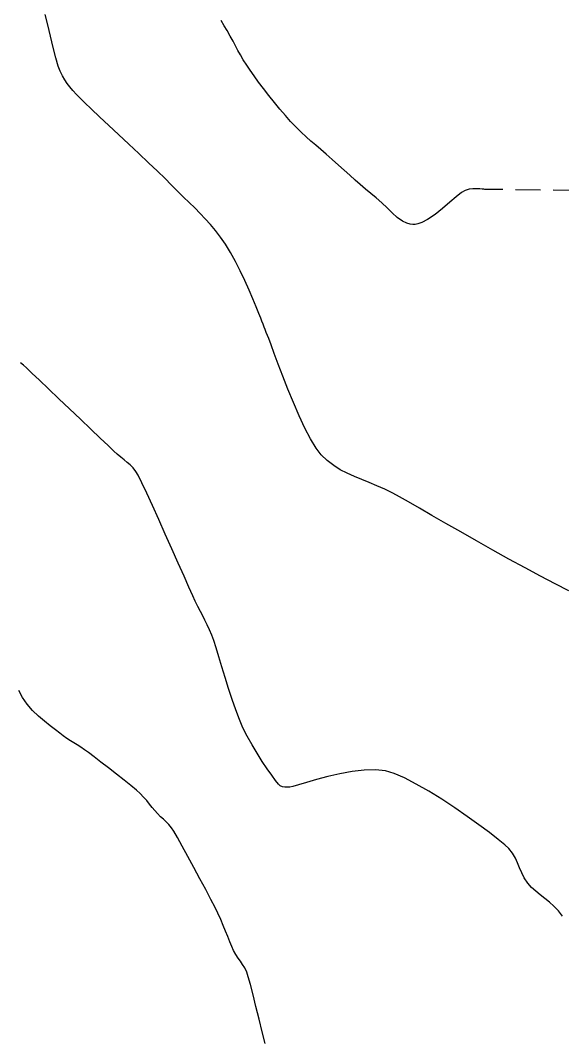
# Model space of a CAD drawing. Header units: feet. Extents: x 26064 to 27719, y 16802 to 28989.
# Drawn here: x 26609.4 to 26676.9, y 17325.2 to 17452.3 of the extents above; entities that cross this region are included whole.
import ezdxf

# ---------------------------------------------------------------- set-up
doc = ezdxf.new("R2010")
doc.units = ezdxf.units.FT
doc.header["$LTSCALE"] = 50
doc.header["$MEASUREMENT"] = 0
doc.linetypes.add('HIDDEN', pattern=[0.375, 0.25, -0.125])
doc.linetypes.add('HIDN25', pattern=[0.0938, 0.0625, -0.0313])
doc.layers.add('CONT-MJR', color=160, linetype='HIDDEN')
doc.layers.add('CONT-MNR', color=55, linetype='HIDN25')

msp = doc.modelspace()

# ---------------------------------------------------------------- linework, layer by layer
at = {"layer": 'CONT-MJR', "color": 7}
for p, q in [((26612.79144, 17451.69325, 635), (26612.48604, 17453.00507, 635)), ((26613.13023, 17450.27494, 635), (26612.79144, 17451.69325, 635)), ((26613.47833, 17448.87005, 635), (26613.13023, 17450.27494, 635)), ((26613.81168, 17447.59844, 635), (26613.47833, 17448.87005, 635)), ((26614.1062, 17446.58001, 635), (26613.81168, 17447.59844, 635)), ((26614.33784, 17445.93463, 635), (26614.1062, 17446.58001, 635)), ((26614.62429, 17445.35859, 635), (26614.33784, 17445.93463, 635)), ((26614.91504, 17444.86509, 635), (26614.62429, 17445.35859, 635)), ((26615.22192, 17444.42104, 635), (26614.91504, 17444.86509, 635)), ((26615.55679, 17443.99334, 635), (26615.22192, 17444.42104, 635)), ((26615.93148, 17443.5489, 635), (26615.55679, 17443.99334, 635)), ((26616.35784, 17443.05463, 635), (26615.93148, 17443.5489, 635)), ((26616.73125, 17442.66213, 635), (26616.35784, 17443.05463, 635)), ((26617.36538, 17442.04078, 635), (26616.73125, 17442.66213, 635)), ((26618.21534, 17441.22945, 635), (26617.36538, 17442.04078, 635)), ((26619.23623, 17440.26703, 635), (26618.21534, 17441.22945, 635)), ((26620.38312, 17439.19241, 635), (26619.23623, 17440.26703, 635)), ((26621.61113, 17438.04446, 635), (26620.38312, 17439.19241, 635)), ((26622.87535, 17436.86209, 635), (26621.61113, 17438.04446, 635)), ((26624.13086, 17435.68416, 635), (26622.87535, 17436.86209, 635)), ((26625.33278, 17434.54956, 635), (26624.13086, 17435.68416, 635)), ((26626.43618, 17433.49719, 635), (26625.33278, 17434.54956, 635)), ((26627.39617, 17432.56591, 635), (26626.43618, 17433.49719, 635)), ((26628.16784, 17431.79463, 635), (26627.39617, 17432.56591, 635)), ((26628.94382, 17431.01228, 635), (26628.16784, 17431.79463, 635)), ((26629.68471, 17430.28244, 635), (26628.94382, 17431.01228, 635)), ((26630.39509, 17429.58896, 635), (26629.68471, 17430.28244, 635)), ((26631.07953, 17428.91566, 635), (26630.39509, 17429.58896, 635)), ((26631.74261, 17428.24639, 635), (26631.07953, 17428.91566, 635)), ((26632.38891, 17427.56497, 635), (26631.74261, 17428.24639, 635)), ((26633.023, 17426.85525, 635), (26632.38891, 17427.56497, 635)), ((26633.64947, 17426.10107, 635), (26633.023, 17426.85525, 635)), ((26634.27289, 17425.28625, 635), (26633.64947, 17426.10107, 635)), ((26634.89784, 17424.39463, 635), (26634.27289, 17425.28625, 635)), ((26635.52476, 17423.38821, 635), (26634.89784, 17424.39463, 635)), ((26636.14348, 17422.27042, 635), (26635.52476, 17423.38821, 635)), ((26636.74267, 17421.08721, 635), (26636.14348, 17422.27042, 635)), ((26637.31098, 17419.88457, 635), (26636.74267, 17421.08721, 635)), ((26637.8371, 17418.70844, 635), (26637.31098, 17419.88457, 635)), ((26638.30967, 17417.60482, 635), (26637.8371, 17418.70844, 635)), ((26638.71737, 17416.61965, 635), (26638.30967, 17417.60482, 635)), ((26639.04885, 17415.79892, 635), (26638.71737, 17416.61965, 635)), ((26639.29279, 17415.18859, 635), (26639.04885, 17415.79892, 635)), ((26639.43784, 17414.83463, 635), (26639.29279, 17415.18859, 635)), ((26639.60055, 17414.4478, 635), (26639.43784, 17414.83463, 635)), ((26639.73396, 17414.10803, 635), (26639.60055, 17414.4478, 635)), ((26639.85702, 17413.78368, 635), (26639.73396, 17414.10803, 635)), ((26639.98867, 17413.44309, 635), (26639.85702, 17413.78368, 635)), ((26640.14784, 17413.05463, 635), (26639.98867, 17413.44309, 635)), ((26640.29477, 17412.66483, 635), (26640.14784, 17413.05463, 635)), ((26640.5745, 17411.89339, 635), (26640.29477, 17412.66483, 635)), ((26640.9695, 17410.80856, 635), (26640.5745, 17411.89339, 635)), ((26641.46222, 17409.4786, 635), (26640.9695, 17410.80856, 635)), ((26642.03513, 17407.97176, 635), (26641.46222, 17409.4786, 635)), ((26642.6707, 17406.35629, 635), (26642.03513, 17407.97176, 635)), ((26643.35139, 17404.70046, 635), (26642.6707, 17406.35629, 635)), ((26644.05966, 17403.07251, 635), (26643.35139, 17404.70046, 635)), ((26644.77798, 17401.5407, 635), (26644.05966, 17403.07251, 635)), ((26645.4888, 17400.17328, 635), (26644.77798, 17401.5407, 635)), ((26646.1746, 17399.0385, 635), (26645.4888, 17400.17328, 635)), ((26646.81784, 17398.20463, 635), (26646.1746, 17399.0385, 635)), ((26647.57574, 17397.47754, 635), (26646.81784, 17398.20463, 635)), ((26648.36931, 17396.86666, 635), (26647.57574, 17397.47754, 635)), ((26649.19634, 17396.34918, 635), (26648.36931, 17396.86666, 635)), ((26650.05464, 17395.90227, 635), (26649.19634, 17396.34918, 635)), ((26650.94201, 17395.50311, 635), (26650.05464, 17395.90227, 635)), ((26651.85624, 17395.12886, 635), (26650.94201, 17395.50311, 635)), ((26652.79515, 17394.75672, 635), (26651.85624, 17395.12886, 635)), ((26653.75651, 17394.36385, 635), (26652.79515, 17394.75672, 635)), ((26654.73814, 17393.92743, 635), (26653.75651, 17394.36385, 635)), ((26655.73784, 17393.42463, 635), (26654.73814, 17393.92743, 635)), ((26656.56508, 17392.96747, 635), (26655.73784, 17393.42463, 635)), ((26657.67702, 17392.33774, 635), (26656.56508, 17392.96747, 635)), ((26659.03501, 17391.56087, 635), (26657.67702, 17392.33774, 635)), ((26660.60037, 17390.66226, 635), (26659.03501, 17391.56087, 635)), ((26662.33444, 17389.66735, 635), (26660.60037, 17390.66226, 635)), ((26664.19856, 17388.60156, 635), (26662.33444, 17389.66735, 635)), ((26666.15405, 17387.49031, 635), (26664.19856, 17388.60156, 635)), ((26668.16226, 17386.35903, 635), (26666.15405, 17387.49031, 635)), ((26670.18452, 17385.23314, 635), (26668.16226, 17386.35903, 635)), ((26672.18216, 17384.13805, 635), (26670.18452, 17385.23314, 635)), ((26674.11652, 17383.09921, 635), (26672.18216, 17384.13805, 635)), ((26675.94894, 17382.14202, 635), (26674.11652, 17383.09921, 635)), ((26677.64074, 17381.29191, 635), (26675.94894, 17382.14202, 635))]:
    msp.add_line(p, q, dxfattribs=at)
at = {"layer": 'CONT-MNR', "color": 7}
for p, q in [((26634.7515, 17451.59355, 634), (26634.3655, 17452.25374, 634)), ((26635.84804, 17449.68423, 634), (26635.50839, 17450.30774, 634)), ((26636.76299, 17447.95318, 634), (26636.44918, 17448.53103, 634)), ((26637.96225, 17446.07017, 634), (26637.54784, 17446.67463, 634)), ((26639.03176, 17444.5918, 634), (26638.46221, 17445.36805, 634)), ((26640.99859, 17442.05345, 634), (26640.3159, 17442.91098, 634)), ((26643.01784, 17439.69463, 634), (26642.36551, 17440.42176, 634)), ((26643.70054, 17438.97625, 634), (26643.01784, 17439.69463, 634)), ((26644.94011, 17437.77839, 634), (26644.33492, 17438.34638, 634)), ((26649.6785, 17433.60333, 634), (26648.9593, 17434.25131, 634)), ((26651.02878, 17432.39458, 634), (26650.3651, 17432.98598, 634)), ((26652.97907, 17430.72915, 634), (26652.32609, 17431.27085, 634)), ((26666.15566, 17431.30345, 634), (26665.69917, 17431.29829, 634)), ((26666.84525, 17431.25783, 634), (26666.53764, 17431.28202, 634)), ((26678.80784, 17431.07463, 634), (26667.17906, 17431.23153, 634)), ((26662.82262, 17429.62919, 634), (26661.92471, 17428.86897, 634)), ((26664.27476, 17430.8366, 634), (26663.62283, 17430.31493, 634)), ((26661.92471, 17428.86897, 634), (26660.9797, 17428.12382, 634)), ((26656.28202, 17427.74465, 634), (26655.6675, 17428.2996, 634)), ((26656.91699, 17427.29528, 634), (26656.28202, 17427.74465, 634)), ((26659.32142, 17427.10649, 634), (26658.82215, 17426.93303, 634)), ((26660.03816, 17427.48334, 634), (26659.32142, 17427.10649, 634)), ((26660.9797, 17428.12382, 634), (26660.03816, 17427.48334, 634)), ((26658.20688, 17426.88123, 634), (26657.89722, 17426.92034, 634)), ((26658.51361, 17426.88012, 634), (26658.36784, 17426.87463, 634)), ((26658.82215, 17426.93303, 634), (26658.51361, 17426.88012, 634)), ((26610.13233, 17409.02103, 636), (26609.78311, 17409.34883, 636)), ((26610.80998, 17408.37957, 636), (26610.13233, 17409.02103, 636)), ((26615.51336, 17403.91028, 636), (26614.16776, 17405.18979, 636)), ((26620.30541, 17399.35526, 636), (26619.32511, 17400.28623, 636)), ((26622.29227, 17397.56665, 636), (26621.884, 17397.89214, 636)), ((26622.67611, 17397.26596, 636), (26622.29227, 17397.56665, 636)), ((26623.04373, 17396.95369, 636), (26622.67611, 17397.26596, 636)), ((26624.0452, 17395.65435, 636), (26623.76311, 17396.14883, 636)), ((26625.81887, 17391.90146, 636), (26625.10835, 17393.44681, 636)), ((26627.42151, 17388.34684, 636), (26626.60168, 17390.17352, 636)), ((26630.8417, 17380.6671, 636), (26630.36574, 17381.72973, 636)), ((26631.14311, 17380.00883, 636), (26630.8417, 17380.6671, 636)), ((26632.63879, 17377.05872, 636), (26632.35831, 17377.62059, 636)), ((26632.92461, 17376.44567, 636), (26632.63879, 17377.05872, 636)), ((26633.22311, 17375.74883, 636), (26632.92461, 17376.44567, 636)), ((26633.46578, 17375.08458, 636), (26633.22311, 17375.74883, 636)), ((26634.0956, 17373.07298, 636), (26633.75894, 17374.17552, 636)), ((26635.29668, 17369.11766, 636), (26634.87146, 17370.49272, 636)), ((26635.73745, 17367.75442, 636), (26635.29668, 17369.11766, 636)), ((26636.63765, 17365.26868, 636), (26636.18677, 17366.45432, 636)), ((26612.3744, 17365.04682, 637), (26611.6302, 17365.69436, 637)), ((26613.09407, 17364.47281, 637), (26612.3744, 17365.04682, 637)), ((26637.08311, 17364.24883, 636), (26636.63765, 17365.26868, 636)), ((26615.17921, 17362.89856, 637), (26614.71331, 17363.25463, 637)), ((26616.02792, 17362.36195, 637), (26615.61097, 17362.6117, 637)), ((26616.89475, 17361.84549, 637), (26616.4494, 17362.11724, 637)), ((26617.38331, 17361.51463, 637), (26616.89475, 17361.84549, 637)), ((26617.86021, 17361.16265, 637), (26617.38331, 17361.51463, 637)), ((26618.55926, 17360.63398, 637), (26617.86021, 17361.16265, 637)), ((26640.66297, 17358.3263, 636), (26640.10372, 17359.12927, 636)), ((26652.17628, 17358.96429, 636), (26650.67141, 17358.78362, 636)), ((26655.91179, 17358.55454, 636), (26654.83311, 17358.87883, 636)), ((26623.13693, 17357.04389, 637), (26622.29133, 17357.72589, 637)), ((26641.13624, 17357.68377, 636), (26640.66297, 17358.3263, 636)), ((26641.70311, 17357.02883, 636), (26641.49309, 17357.23888, 636)), ((26646.23393, 17357.80057, 636), (26644.99796, 17357.4516, 636)), ((26625.80344, 17354.3342, 637), (26625.47127, 17354.74868, 637)), ((26663.43627, 17354.28049, 636), (26661.82402, 17355.33992, 636)), ((26626.12599, 17353.93851, 637), (26625.80344, 17354.3342, 637)), ((26626.83433, 17353.17895, 637), (26626.45331, 17353.56463, 637)), ((26627.18389, 17352.85841, 637), (26626.83433, 17353.17895, 637)), ((26666.45053, 17352.16775, 636), (26664.99612, 17353.2082, 636)), ((26667.74648, 17351.20387, 636), (26666.45053, 17352.16775, 636)), ((26668.83091, 17350.36128, 636), (26667.74648, 17351.20387, 636)), ((26629.52616, 17349.49894, 637), (26628.92529, 17350.56877, 637)), ((26669.6508, 17349.68469, 636), (26668.83091, 17350.36128, 636)), ((26630.22242, 17348.23613, 637), (26629.52616, 17349.49894, 637)), ((26670.98592, 17348.03054, 636), (26670.63266, 17348.62599, 636)), ((26672.99411, 17344.37922, 636), (26672.52311, 17344.91883, 636)), ((26674.06084, 17343.44427, 636), (26673.51099, 17343.89598, 636)), ((26675.7792, 17342.02979, 636), (26675.20784, 17342.53602, 636)), ((26633.97331, 17341.15463, 637), (26633.61591, 17341.86985, 637)), ((26634.63985, 17339.64538, 637), (26634.32477, 17340.38949, 637)), ((26635.18985, 17338.25389, 637), (26634.92579, 17338.93071, 637)), ((26635.68136, 17337.04744, 637), (26635.43929, 17337.62333, 637)), ((26636.49083, 17335.59538, 637), (26636.2081, 17336.0272, 637)), ((26637.30274, 17334.36378, 637), (26637.04054, 17334.80265, 637)), ((26637.55331, 17333.84463, 637), (26637.30274, 17334.36378, 637)), ((26637.74422, 17333.26854, 637), (26637.55331, 17333.84463, 637)), ((26638.01167, 17332.29414, 637), (26637.74422, 17333.26854, 637)), ((26639.8398, 17324.97231, 637), (26639.47133, 17326.42765, 637))]:
    msp.add_line(p, q, dxfattribs=at)
at = {"layer": 'CONT-MNR', "color": 7, "extrusion": (0.859395, 0.511313, 0)}
msp.add_line((26635.10784, 17450.99463, 634), (26634.7515, 17451.59355, 634), dxfattribs=at)
at = {"layer": 'CONT-MNR', "color": 7, "extrusion": (0.863849, 0.50375, 0)}
msp.add_line((26635.50839, 17450.30774, 634), (26635.10784, 17450.99463, 634), dxfattribs=at)
at = {"layer": 'CONT-MNR', "color": 7, "extrusion": (0.88654, 0.462651, 0)}
msp.add_line((26636.15291, 17449.10002, 634), (26635.84804, 17449.68423, 634), dxfattribs=at)
at = {"layer": 'CONT-MNR', "color": 7, "extrusion": (0.886966, 0.461835, 0)}
msp.add_line((26636.44918, 17448.53103, 634), (26636.15291, 17449.10002, 634), dxfattribs=at)
at = {"layer": 'CONT-MNR', "color": 7, "extrusion": (0.863029, 0.505154, 0)}
msp.add_line((26637.12049, 17447.34241, 634), (26636.76299, 17447.95318, 634), dxfattribs=at)
at = {"layer": 'CONT-MNR', "color": 7, "extrusion": (0.84229, 0.539025, 0)}
msp.add_line((26637.54784, 17446.67463, 634), (26637.12049, 17447.34241, 634), dxfattribs=at)
at = {"layer": 'CONT-MNR', "color": 7, "extrusion": (0.814587, 0.580042, 0)}
msp.add_line((26638.46221, 17445.36805, 634), (26637.96225, 17446.07017, 634), dxfattribs=at)
at = {"layer": 'CONT-MNR', "color": 7, "extrusion": (0.798577, 0.601893, 0)}
msp.add_line((26639.65497, 17443.76494, 634), (26639.03176, 17444.5918, 634), dxfattribs=at)
at = {"layer": 'CONT-MNR', "color": 7, "extrusion": (0.790814, 0.612056, 0)}
msp.add_line((26640.3159, 17442.91098, 634), (26639.65497, 17443.76494, 634), dxfattribs=at)
at = {"layer": 'CONT-MNR', "color": 7, "extrusion": (0.772498, 0.635017, 0)}
msp.add_line((26641.68711, 17441.21587, 634), (26640.99859, 17442.05345, 634), dxfattribs=at)
at = {"layer": 'CONT-MNR', "color": 7, "extrusion": (0.76033, 0.649536, 0)}
msp.add_line((26642.36551, 17440.42176, 634), (26641.68711, 17441.21587, 634), dxfattribs=at)
at = {"layer": 'CONT-MNR', "color": 7, "extrusion": (-0.704579, -0.709626, 0)}
msp.add_line((26644.33492, 17438.34638, 634), (26643.70054, 17438.97625, 634), dxfattribs=at)
at = {"layer": 'CONT-MNR', "color": 7, "extrusion": (-0.666964, -0.74509, 0)}
msp.add_line((26645.53525, 17437.24566, 634), (26644.94011, 17437.77839, 634), dxfattribs=at)
at = {"layer": 'CONT-MNR', "color": 7, "extrusion": (-0.655261, -0.755402, 0)}
msp.add_line((26646.13946, 17436.72155, 634), (26645.53525, 17437.24566, 634), dxfattribs=at)
at = {"layer": 'CONT-MNR', "color": 7, "extrusion": (0.650827, 0.759226, 0)}
msp.add_line((26646.77187, 17436.17942, 634), (26646.13946, 17436.72155, 634), dxfattribs=at)
at = {"layer": 'CONT-MNR', "color": 7, "extrusion": (-0.653432, -0.756986, 0)}
msp.add_line((26647.45162, 17435.59266, 634), (26646.77187, 17436.17942, 634), dxfattribs=at)
at = {"layer": 'CONT-MNR', "color": 7, "extrusion": (0.661399, 0.750034, 0)}
msp.add_line((26648.19784, 17434.93463, 634), (26647.45162, 17435.59266, 634), dxfattribs=at)
at = {"layer": 'CONT-MNR', "color": 7, "extrusion": (-0.667883, -0.744266, 0)}
msp.add_line((26648.9593, 17434.25131, 634), (26648.19784, 17434.93463, 634), dxfattribs=at)
at = {"layer": 'CONT-MNR', "color": 7, "extrusion": (-0.668611, -0.743612, 0)}
msp.add_line((26650.3651, 17432.98598, 634), (26649.6785, 17433.60333, 634), dxfattribs=at)
at = {"layer": 'CONT-MNR', "color": 7, "extrusion": (-0.659166, -0.751997, 0)}
msp.add_line((26651.67922, 17431.82443, 634), (26651.02878, 17432.39458, 634), dxfattribs=at)
at = {"layer": 'CONT-MNR', "color": 7, "extrusion": (-0.650193, -0.759769, 0)}
msp.add_line((26652.32609, 17431.27085, 634), (26651.67922, 17431.82443, 634), dxfattribs=at)
at = {"layer": 'CONT-MNR', "color": 7, "extrusion": (0.509156, -0.860674, 0)}
msp.add_line((26664.72784, 17431.10463, 634), (26664.27476, 17430.8366, 634), dxfattribs=at)
at = {"layer": 'CONT-MNR', "color": 7, "extrusion": (0.255926, -0.966696, 0)}
msp.add_line((26665.23448, 17431.23876, 634), (26664.72784, 17431.10463, 634), dxfattribs=at)
at = {"layer": 'CONT-MNR', "color": 7, "extrusion": (0.127081, -0.991892, 0)}
msp.add_line((26665.69917, 17431.29829, 634), (26665.23448, 17431.23876, 634), dxfattribs=at)
at = {"layer": 'CONT-MNR', "color": 7, "extrusion": (-0.056026, -0.998429, 0)}
msp.add_line((26666.53764, 17431.28202, 634), (26666.15566, 17431.30345, 634), dxfattribs=at)
at = {"layer": 'CONT-MNR', "color": 7, "extrusion": (-0.079903, -0.996803, 0)}
msp.add_line((26667.06443, 17431.24026, 634), (26666.84525, 17431.25783, 634), dxfattribs=at)
at = {"layer": 'CONT-MNR', "color": 7, "extrusion": (-0.075949, -0.997112, 0)}
msp.add_line((26667.17906, 17431.23153, 634), (26667.06443, 17431.24026, 634), dxfattribs=at)
at = {"layer": 'CONT-MNR', "color": 7, "extrusion": (-0.624342, -0.781151, 0)}
msp.add_line((26653.64784, 17430.19463, 634), (26652.97907, 17430.72915, 634), dxfattribs=at)
at = {"layer": 'CONT-MNR', "color": 7, "extrusion": (-0.65192, -0.758288, 0)}
msp.add_line((26654.38029, 17429.56492, 634), (26653.64784, 17430.19463, 634), dxfattribs=at)
at = {"layer": 'CONT-MNR', "color": 7, "extrusion": (0.650704, -0.759332, 0)}
msp.add_line((26663.62283, 17430.31493, 634), (26662.82262, 17429.62919, 634), dxfattribs=at)
at = {"layer": 'CONT-MNR', "color": 7, "extrusion": (0.697238, 0.71684, 0)}
msp.add_line((26655.04355, 17428.9198, 634), (26654.38029, 17429.56492, 634), dxfattribs=at)
at = {"layer": 'CONT-MNR', "color": 7, "extrusion": (-0.704975, -0.709232, 0)}
msp.add_line((26655.6675, 17428.2996, 634), (26655.04355, 17428.9198, 634), dxfattribs=at)
at = {"layer": 'CONT-MNR', "color": 7, "extrusion": (-0.427078, -0.904215, 0)}
msp.add_line((26657.45978, 17427.03891, 634), (26656.91699, 17427.29528, 634), dxfattribs=at)
at = {"layer": 'CONT-MNR', "color": 7, "extrusion": (-0.261617, -0.965172, 0)}
msp.add_line((26657.89722, 17426.92034, 634), (26657.45978, 17427.03891, 634), dxfattribs=at)
at = {"layer": 'CONT-MNR', "color": 7, "extrusion": (-0.041003, -0.999159, 0)}
msp.add_line((26658.36784, 17426.87463, 634), (26658.20688, 17426.88123, 634), dxfattribs=at)
at = {"layer": 'CONT-MNR', "color": 7, "extrusion": (0.625428, 0.780282, 0)}
msp.add_line((26609.78311, 17409.34883, 636), (26609.39148, 17409.66274, 636), dxfattribs=at)
at = {"layer": 'CONT-MNR', "color": 7, "extrusion": (0.688359, 0.72537, 0)}
msp.add_line((26611.75149, 17407.4861, 636), (26610.80998, 17408.37957, 636), dxfattribs=at)
at = {"layer": 'CONT-MNR', "color": 7, "extrusion": (-0.688771, -0.724979, 0)}
msp.add_line((26612.89228, 17406.40228, 636), (26611.75149, 17407.4861, 636), dxfattribs=at)
at = {"layer": 'CONT-MNR', "color": 7, "extrusion": (-0.688984, -0.724777, 0)}
msp.add_line((26614.16776, 17405.18979, 636), (26612.89228, 17406.40228, 636), dxfattribs=at)
at = {"layer": 'CONT-MNR', "color": 7, "extrusion": (-0.689112, -0.724655, 0)}
msp.add_line((26616.86451, 17402.6254, 636), (26615.51336, 17403.91028, 636), dxfattribs=at)
at = {"layer": 'CONT-MNR', "color": 7, "extrusion": (-0.689064, -0.724701, 0)}
msp.add_line((26618.15662, 17401.39684, 636), (26616.86451, 17402.6254, 636), dxfattribs=at)
at = {"layer": 'CONT-MNR', "color": 7, "extrusion": (-0.688924, -0.724833, 0)}
msp.add_line((26619.32511, 17400.28623, 636), (26618.15662, 17401.39684, 636), dxfattribs=at)
at = {"layer": 'CONT-MNR', "color": 7, "extrusion": (0.687983, 0.725727, 0)}
msp.add_line((26621.03293, 17398.66557, 636), (26620.30541, 17399.35526, 636), dxfattribs=at)
at = {"layer": 'CONT-MNR', "color": 7, "extrusion": (-0.686015, -0.727587, 0)}
msp.add_line((26621.44311, 17398.27883, 636), (26621.03293, 17398.66557, 636), dxfattribs=at)
at = {"layer": 'CONT-MNR', "color": 7, "extrusion": (-0.659378, -0.751811, 0)}
msp.add_line((26621.884, 17397.89214, 636), (26621.44311, 17398.27883, 636), dxfattribs=at)
at = {"layer": 'CONT-MNR', "color": 7, "extrusion": (0.707745, 0.706468, 0)}
msp.add_line((26623.40333, 17396.59344, 636), (26623.04373, 17396.95369, 636), dxfattribs=at)
at = {"layer": 'CONT-MNR', "color": 7, "extrusion": (0.777369, 0.629045, 0)}
msp.add_line((26623.76311, 17396.14883, 636), (26623.40333, 17396.59344, 636), dxfattribs=at)
at = {"layer": 'CONT-MNR', "color": 7, "extrusion": (0.89602, 0.444013, 0)}
msp.add_line((26624.50537, 17394.72572, 636), (26624.0452, 17395.65435, 636), dxfattribs=at)
at = {"layer": 'CONT-MNR', "color": 7, "extrusion": (0.904508, 0.426456, 0)}
msp.add_line((26625.10835, 17393.44681, 636), (26624.50537, 17394.72572, 636), dxfattribs=at)
at = {"layer": 'CONT-MNR', "color": 7, "extrusion": (0.910886, 0.412659, 0)}
msp.add_line((26626.60168, 17390.17352, 636), (26625.81887, 17391.90146, 636), dxfattribs=at)
at = {"layer": 'CONT-MNR', "color": 7, "extrusion": (0.913239, 0.407425, 0)}
msp.add_line((26628.24309, 17386.50527, 636), (26627.42151, 17388.34684, 636), dxfattribs=at)
at = {"layer": 'CONT-MNR', "color": 7, "extrusion": (0.913764, 0.406245, 0)}
msp.add_line((26629.03117, 17384.73266, 636), (26628.24309, 17386.50527, 636), dxfattribs=at)
at = {"layer": 'CONT-MNR', "color": 7, "extrusion": (0.913939, 0.405852, 0)}
msp.add_line((26629.75047, 17383.11287, 636), (26629.03117, 17384.73266, 636), dxfattribs=at)
at = {"layer": 'CONT-MNR', "color": 7, "extrusion": (0.91368, 0.406435, 0)}
msp.add_line((26630.36574, 17381.72973, 636), (26629.75047, 17383.11287, 636), dxfattribs=at)
at = {"layer": 'CONT-MNR', "color": 7, "extrusion": (0.899238, 0.437459, 0)}
msp.add_line((26631.47557, 17379.32541, 636), (26631.14311, 17380.00883, 636), dxfattribs=at)
at = {"layer": 'CONT-MNR', "color": 7, "extrusion": (0.89061, 0.454768, 0)}
msp.add_line((26631.78404, 17378.72132, 636), (26631.47557, 17379.32541, 636), dxfattribs=at)
at = {"layer": 'CONT-MNR', "color": 7, "extrusion": (0.885942, 0.463796, 0)}
msp.add_line((26632.07584, 17378.16392, 636), (26631.78404, 17378.72132, 636), dxfattribs=at)
at = {"layer": 'CONT-MNR', "color": 7, "extrusion": (0.887255, 0.46128, 0)}
msp.add_line((26632.35831, 17377.62059, 636), (26632.07584, 17378.16392, 636), dxfattribs=at)
at = {"layer": 'CONT-MNR', "color": 7, "extrusion": (0.951735, 0.306922, 0)}
msp.add_line((26633.75894, 17374.17552, 636), (26633.46578, 17375.08458, 636), dxfattribs=at)
at = {"layer": 'CONT-MNR', "color": 7, "extrusion": (0.957877, 0.287177, 0)}
msp.add_line((26634.46877, 17371.82827, 636), (26634.0956, 17373.07298, 636), dxfattribs=at)
at = {"layer": 'CONT-MNR', "color": 7, "extrusion": (0.957425, 0.288682, 0)}
msp.add_line((26634.87146, 17370.49272, 636), (26634.46877, 17371.82827, 636), dxfattribs=at)
at = {"layer": 'CONT-MNR', "color": 7, "extrusion": (0.890262, 0.455448, 0)}
msp.add_line((26609.64302, 17368.01557, 637), (26609.19331, 17368.89463, 637), dxfattribs=at)
at = {"layer": 'CONT-MNR', "color": 7, "extrusion": (0.818849, 0.574009, 0)}
msp.add_line((26610.22525, 17367.185, 637), (26609.64302, 17368.01557, 637), dxfattribs=at)
at = {"layer": 'CONT-MNR', "color": 7, "extrusion": (0.945147, 0.326645, 0)}
msp.add_line((26636.18677, 17366.45432, 636), (26635.73745, 17367.75442, 636), dxfattribs=at)
at = {"layer": 'CONT-MNR', "color": 7, "extrusion": (0.754198, 0.656647, 0)}
msp.add_line((26610.90073, 17366.40918, 637), (26610.22525, 17367.185, 637), dxfattribs=at)
at = {"layer": 'CONT-MNR', "color": 7, "extrusion": (0.699897, 0.714244, 0)}
msp.add_line((26611.6302, 17365.69436, 637), (26610.90073, 17366.40918, 637), dxfattribs=at)
at = {"layer": 'CONT-MNR', "color": 7, "extrusion": (-0.601789, -0.798655, 0)}
msp.add_line((26613.74995, 17363.9786, 637), (26613.09407, 17364.47281, 637), dxfattribs=at)
at = {"layer": 'CONT-MNR', "color": 7, "extrusion": (0.59395, 0.804502, 0)}
msp.add_line((26614.30278, 17363.57045, 637), (26613.74995, 17363.9786, 637), dxfattribs=at)
at = {"layer": 'CONT-MNR', "color": 7, "extrusion": (-0.609753, -0.792592, 0)}
msp.add_line((26614.71331, 17363.25463, 637), (26614.30278, 17363.57045, 637), dxfattribs=at)
at = {"layer": 'CONT-MNR', "color": 7, "extrusion": (0.891348, 0.453319, 0)}
msp.add_line((26637.6157, 17363.20161, 636), (26637.08311, 17364.24883, 636), dxfattribs=at)
at = {"layer": 'CONT-MNR', "color": 7, "extrusion": (0.553403, 0.832914, 0)}
msp.add_line((26615.61097, 17362.6117, 637), (26615.17921, 17362.89856, 637), dxfattribs=at)
at = {"layer": 'CONT-MNR', "color": 7, "extrusion": (0.502101, 0.864809, 0)}
msp.add_line((26616.4494, 17362.11724, 637), (26616.02792, 17362.36195, 637), dxfattribs=at)
at = {"layer": 'CONT-MNR', "color": 7, "extrusion": (0.873183, 0.487392, 0)}
msp.add_line((26638.21449, 17362.12885, 636), (26637.6157, 17363.20161, 636), dxfattribs=at)
at = {"layer": 'CONT-MNR', "color": 7, "extrusion": (0.858244, 0.513242, 0)}
msp.add_line((26638.84905, 17361.06774, 636), (26638.21449, 17362.12885, 636), dxfattribs=at)
at = {"layer": 'CONT-MNR', "color": 7, "extrusion": (0.845275, 0.534332, 0)}
msp.add_line((26639.48894, 17360.05548, 636), (26638.84905, 17361.06774, 636), dxfattribs=at)
at = {"layer": 'CONT-MNR', "color": 7, "extrusion": (0.608268, 0.793732, 0)}
msp.add_line((26619.41617, 17359.97729, 637), (26618.55926, 17360.63398, 637), dxfattribs=at)
at = {"layer": 'CONT-MNR', "color": 7, "extrusion": (0.612254, 0.790661, 0)}
msp.add_line((26620.36667, 17359.24127, 637), (26619.41617, 17359.97729, 637), dxfattribs=at)
at = {"layer": 'CONT-MNR', "color": 7, "extrusion": (0.833165, 0.553024, 0)}
msp.add_line((26640.10372, 17359.12927, 636), (26639.48894, 17360.05548, 636), dxfattribs=at)
at = {"layer": 'CONT-MNR', "color": 7, "extrusion": (-0.61625, -0.787551, 0)}
msp.add_line((26621.34648, 17358.47457, 637), (26620.36667, 17359.24127, 637), dxfattribs=at)
at = {"layer": 'CONT-MNR', "color": 7, "extrusion": (0.62105, 0.783771, 0)}
msp.add_line((26622.29133, 17357.72589, 637), (26621.34648, 17358.47457, 637), dxfattribs=at)
at = {"layer": 'CONT-MNR', "color": 7, "extrusion": (0.221088, -0.975254, 0)}
msp.add_line((26649.1359, 17358.5043, 636), (26647.63499, 17358.16404, 636), dxfattribs=at)
at = {"layer": 'CONT-MNR', "color": 7, "extrusion": (0.17897, -0.983855, 0)}
msp.add_line((26650.67141, 17358.78362, 636), (26649.1359, 17358.5043, 636), dxfattribs=at)
at = {"layer": 'CONT-MNR', "color": 7, "extrusion": (0.031432, -0.999506, 0)}
msp.add_line((26653.58526, 17359.0086, 636), (26652.17628, 17358.96429, 636), dxfattribs=at)
at = {"layer": 'CONT-MNR', "color": 7, "extrusion": (-0.103436, -0.994636, 0)}
msp.add_line((26654.83311, 17358.87883, 636), (26653.58526, 17359.0086, 636), dxfattribs=at)
at = {"layer": 'CONT-MNR', "color": 7, "extrusion": (-0.398276, -0.917266, 0)}
msp.add_line((26657.20325, 17357.99379, 636), (26655.91179, 17358.55454, 636), dxfattribs=at)
at = {"layer": 'CONT-MNR', "color": 7, "extrusion": (0.780059, 0.625707, 0)}
msp.add_line((26641.49309, 17357.23888, 636), (26641.13624, 17357.68377, 636), dxfattribs=at)
at = {"layer": 'CONT-MNR', "color": 7, "extrusion": (0.283032, -0.95911, 0)}
msp.add_line((26644.99796, 17357.4516, 636), (26643.99234, 17357.15484, 636), dxfattribs=at)
at = {"layer": 'CONT-MNR', "color": 7, "extrusion": (0.251112, -0.967958, 0)}
msp.add_line((26647.63499, 17358.16404, 636), (26646.23393, 17357.80057, 636), dxfattribs=at)
at = {"layer": 'CONT-MNR', "color": 7, "extrusion": (-0.460325, -0.88775, 0)}
msp.add_line((26658.65447, 17357.24128, 636), (26657.20325, 17357.99379, 636), dxfattribs=at)
at = {"layer": 'CONT-MNR', "color": 7, "extrusion": (0.500023, 0.866012, 0)}
msp.add_line((26660.21241, 17356.34176, 636), (26658.65447, 17357.24128, 636), dxfattribs=at)
at = {"layer": 'CONT-MNR', "color": 7, "extrusion": (-0.639012, -0.769196, 0)}
msp.add_line((26623.81902, 17356.47724, 637), (26623.13693, 17357.04389, 637), dxfattribs=at)
at = {"layer": 'CONT-MNR', "color": 7, "extrusion": (-0.663259, -0.74839, 0)}
msp.add_line((26624.27331, 17356.07463, 637), (26623.81902, 17356.47724, 637), dxfattribs=at)
at = {"layer": 'CONT-MNR', "color": 7, "extrusion": (0.711358, 0.702829, 0)}
msp.add_line((26624.72059, 17355.62192, 637), (26624.27331, 17356.07463, 637), dxfattribs=at)
at = {"layer": 'CONT-MNR', "color": 7, "extrusion": (-0.411375, -0.911466, 0)}
msp.add_line((26641.9864, 17356.90097, 636), (26641.70311, 17357.02883, 636), dxfattribs=at)
at = {"layer": 'CONT-MNR', "color": 7, "extrusion": (-0.156238, -0.987719, 0)}
msp.add_line((26642.27656, 17356.85507, 636), (26641.9864, 17356.90097, 636), dxfattribs=at)
at = {"layer": 'CONT-MNR', "color": 7, "extrusion": (0.003155, -0.999995, 0)}
msp.add_line((26642.58749, 17356.85605, 636), (26642.27656, 17356.85507, 636), dxfattribs=at)
at = {"layer": 'CONT-MNR', "color": 7, "extrusion": (0.036943, -0.999317, 0)}
msp.add_line((26642.93311, 17356.86883, 636), (26642.58749, 17356.85605, 636), dxfattribs=at)
at = {"layer": 'CONT-MNR', "color": 7, "extrusion": (0.221148, -0.97524, 0)}
msp.add_line((26643.28231, 17356.94801, 636), (26642.93311, 17356.86883, 636), dxfattribs=at)
at = {"layer": 'CONT-MNR', "color": 7, "extrusion": (0.279671, -0.960096, 0)}
msp.add_line((26643.99234, 17357.15484, 636), (26643.28231, 17356.94801, 636), dxfattribs=at)
at = {"layer": 'CONT-MNR', "color": 7, "extrusion": (-0.527944, -0.849279, 0)}
msp.add_line((26661.82402, 17355.33992, 636), (26660.21241, 17356.34176, 636), dxfattribs=at)
at = {"layer": 'CONT-MNR', "color": 7, "extrusion": (0.746773, 0.665079, 0)}
msp.add_line((26625.11512, 17355.17893, 637), (26624.72059, 17355.62192, 637), dxfattribs=at)
at = {"layer": 'CONT-MNR', "color": 7, "extrusion": (0.770316, 0.637663, 0)}
msp.add_line((26625.47127, 17354.74868, 637), (26625.11512, 17355.17893, 637), dxfattribs=at)
at = {"layer": 'CONT-MNR', "color": 7, "extrusion": (0.752403, 0.658703, 0)}
msp.add_line((26626.45331, 17353.56463, 637), (26626.12599, 17353.93851, 637), dxfattribs=at)
at = {"layer": 'CONT-MNR', "color": 7, "extrusion": (0.566492, 0.824067, 0)}
msp.add_line((26664.99612, 17353.2082, 636), (26663.43627, 17354.28049, 636), dxfattribs=at)
at = {"layer": 'CONT-MNR', "color": 7, "extrusion": (0.674891, 0.737917, 0)}
msp.add_line((26627.51595, 17352.55471, 637), (26627.18389, 17352.85841, 637), dxfattribs=at)
at = {"layer": 'CONT-MNR', "color": 7, "extrusion": (0.714176, 0.699966, 0)}
msp.add_line((26627.84444, 17352.21956, 637), (26627.51595, 17352.55471, 637), dxfattribs=at)
at = {"layer": 'CONT-MNR', "color": 7, "extrusion": (0.774523, 0.632546, 0)}
msp.add_line((26628.18331, 17351.80463, 637), (26627.84444, 17352.21956, 637), dxfattribs=at)
at = {"layer": 'CONT-MNR', "color": 7, "extrusion": (0.843872, 0.536545, 0)}
msp.add_line((26628.46321, 17351.3644, 637), (26628.18331, 17351.80463, 637), dxfattribs=at)
at = {"layer": 'CONT-MNR', "color": 7, "extrusion": (0.864742, 0.502217, 0)}
msp.add_line((26628.92529, 17350.56877, 637), (26628.46321, 17351.3644, 637), dxfattribs=at)
at = {"layer": 'CONT-MNR', "color": 7, "extrusion": (0.68001, 0.733203, 0)}
msp.add_line((26670.15311, 17349.21883, 636), (26669.6508, 17349.68469, 636), dxfattribs=at)
at = {"layer": 'CONT-MNR', "color": 7, "extrusion": (0.777475, 0.628913, 0)}
msp.add_line((26670.63266, 17348.62599, 636), (26670.15311, 17349.21883, 636), dxfattribs=at)
at = {"layer": 'CONT-MNR', "color": 7, "extrusion": (0.8783, 0.478111, 0)}
msp.add_line((26630.97068, 17346.86156, 637), (26630.22242, 17348.23613, 637), dxfattribs=at)
at = {"layer": 'CONT-MNR', "color": 7, "extrusion": (0.909533, 0.415632, 0)}
msp.add_line((26671.26046, 17347.42976, 636), (26670.98592, 17348.03054, 636), dxfattribs=at)
at = {"layer": 'CONT-MNR', "color": 7, "extrusion": (0.928545, 0.371221, 0)}
msp.add_line((26671.50387, 17346.82093, 636), (26671.26046, 17347.42976, 636), dxfattribs=at)
at = {"layer": 'CONT-MNR', "color": 7, "extrusion": (0.880402, 0.474229, 0)}
msp.add_line((26631.72755, 17345.45643, 637), (26630.97068, 17346.86156, 637), dxfattribs=at)
at = {"layer": 'CONT-MNR', "color": 7, "extrusion": (0.922187, 0.386744, 0)}
msp.add_line((26671.76372, 17346.20131, 636), (26671.50387, 17346.82093, 636), dxfattribs=at)
at = {"layer": 'CONT-MNR', "color": 7, "extrusion": (0.89027, 0.455433, 0)}
msp.add_line((26672.0876, 17345.56818, 636), (26671.76372, 17346.20131, 636), dxfattribs=at)
at = {"layer": 'CONT-MNR', "color": 7, "extrusion": (0.882432, 0.470439, 0)}
msp.add_line((26632.44965, 17344.10196, 637), (26631.72755, 17345.45643, 637), dxfattribs=at)
at = {"layer": 'CONT-MNR', "color": 7, "extrusion": (0.830514, 0.556997, 0)}
msp.add_line((26672.52311, 17344.91883, 636), (26672.0876, 17345.56818, 636), dxfattribs=at)
at = {"layer": 'CONT-MNR', "color": 7, "extrusion": (0.884786, 0.465998, 0)}
msp.add_line((26633.09356, 17342.87936, 637), (26632.44965, 17344.10196, 637), dxfattribs=at)
at = {"layer": 'CONT-MNR', "color": 7, "extrusion": (-0.682934, -0.73048, 0)}
msp.add_line((26673.51099, 17343.89598, 636), (26672.99411, 17344.37922, 636), dxfattribs=at)
at = {"layer": 'CONT-MNR', "color": 7, "extrusion": (-0.615462, -0.788167, 0)}
msp.add_line((26674.63076, 17342.99924, 636), (26674.06084, 17343.44427, 636), dxfattribs=at)
at = {"layer": 'CONT-MNR', "color": 7, "extrusion": (0.88815, 0.459554, 0)}
msp.add_line((26633.61591, 17341.86985, 637), (26633.09356, 17342.87936, 637), dxfattribs=at)
at = {"layer": 'CONT-MNR', "color": 7, "extrusion": (-0.625966, -0.779851, 0)}
msp.add_line((26675.20784, 17342.53602, 636), (26674.63076, 17342.99924, 636), dxfattribs=at)
at = {"layer": 'CONT-MNR', "color": 7, "extrusion": (0.720402, 0.693557, 0)}
msp.add_line((26676.33192, 17341.45567, 636), (26675.7792, 17342.02979, 636), dxfattribs=at)
at = {"layer": 'CONT-MNR', "color": 7, "extrusion": (0.908717, 0.417412, 0)}
msp.add_line((26634.32477, 17340.38949, 637), (26633.97331, 17341.15463, 637), dxfattribs=at)
at = {"layer": 'CONT-MNR', "color": 7, "extrusion": (0.7879, 0.615803, 0)}
msp.add_line((26676.85311, 17340.78883, 636), (26676.33192, 17341.45567, 636), dxfattribs=at)
at = {"layer": 'CONT-MNR', "color": 7, "extrusion": (0.928442, 0.371477, 0)}
msp.add_line((26634.92579, 17338.93071, 637), (26634.63985, 17339.64538, 637), dxfattribs=at)
at = {"layer": 'CONT-MNR', "color": 7, "extrusion": (0.929886, 0.367848, 0)}
msp.add_line((26635.43929, 17337.62333, 637), (26635.18985, 17338.25389, 637), dxfattribs=at)
at = {"layer": 'CONT-MNR', "color": 7, "extrusion": (0.904395, 0.426696, 0)}
msp.add_line((26635.92331, 17336.53463, 637), (26635.68136, 17337.04744, 637), dxfattribs=at)
at = {"layer": 'CONT-MNR', "color": 7, "extrusion": (0.872043, 0.48943, 0)}
msp.add_line((26636.2081, 17336.0272, 637), (26635.92331, 17336.53463, 637), dxfattribs=at)
at = {"layer": 'CONT-MNR', "color": 7, "extrusion": (0.817634, 0.575739, 0)}
msp.add_line((26636.7691, 17335.20019, 637), (26636.49083, 17335.59538, 637), dxfattribs=at)
at = {"layer": 'CONT-MNR', "color": 7, "extrusion": (0.825857, 0.56388, 0)}
msp.add_line((26637.04054, 17334.80265, 637), (26636.7691, 17335.20019, 637), dxfattribs=at)
at = {"layer": 'CONT-MNR', "color": 7, "extrusion": (0.968835, 0.247708, 0)}
msp.add_line((26638.33689, 17331.02216, 637), (26638.01167, 17332.29414, 637), dxfattribs=at)
at = {"layer": 'CONT-MNR', "color": 7, "extrusion": (0.97061, 0.240658, 0)}
msp.add_line((26638.70109, 17329.55328, 637), (26638.33689, 17331.02216, 637), dxfattribs=at)
at = {"layer": 'CONT-MNR', "color": 7, "extrusion": (0.971136, 0.238527, 0)}
msp.add_line((26639.0855, 17327.98821, 637), (26638.70109, 17329.55328, 637), dxfattribs=at)
at = {"layer": 'CONT-MNR', "color": 7, "extrusion": (0.97077, 0.240013, 0)}
msp.add_line((26639.47133, 17326.42765, 637), (26639.0855, 17327.98821, 637), dxfattribs=at)

doc.saveas('drawing.dxf')
